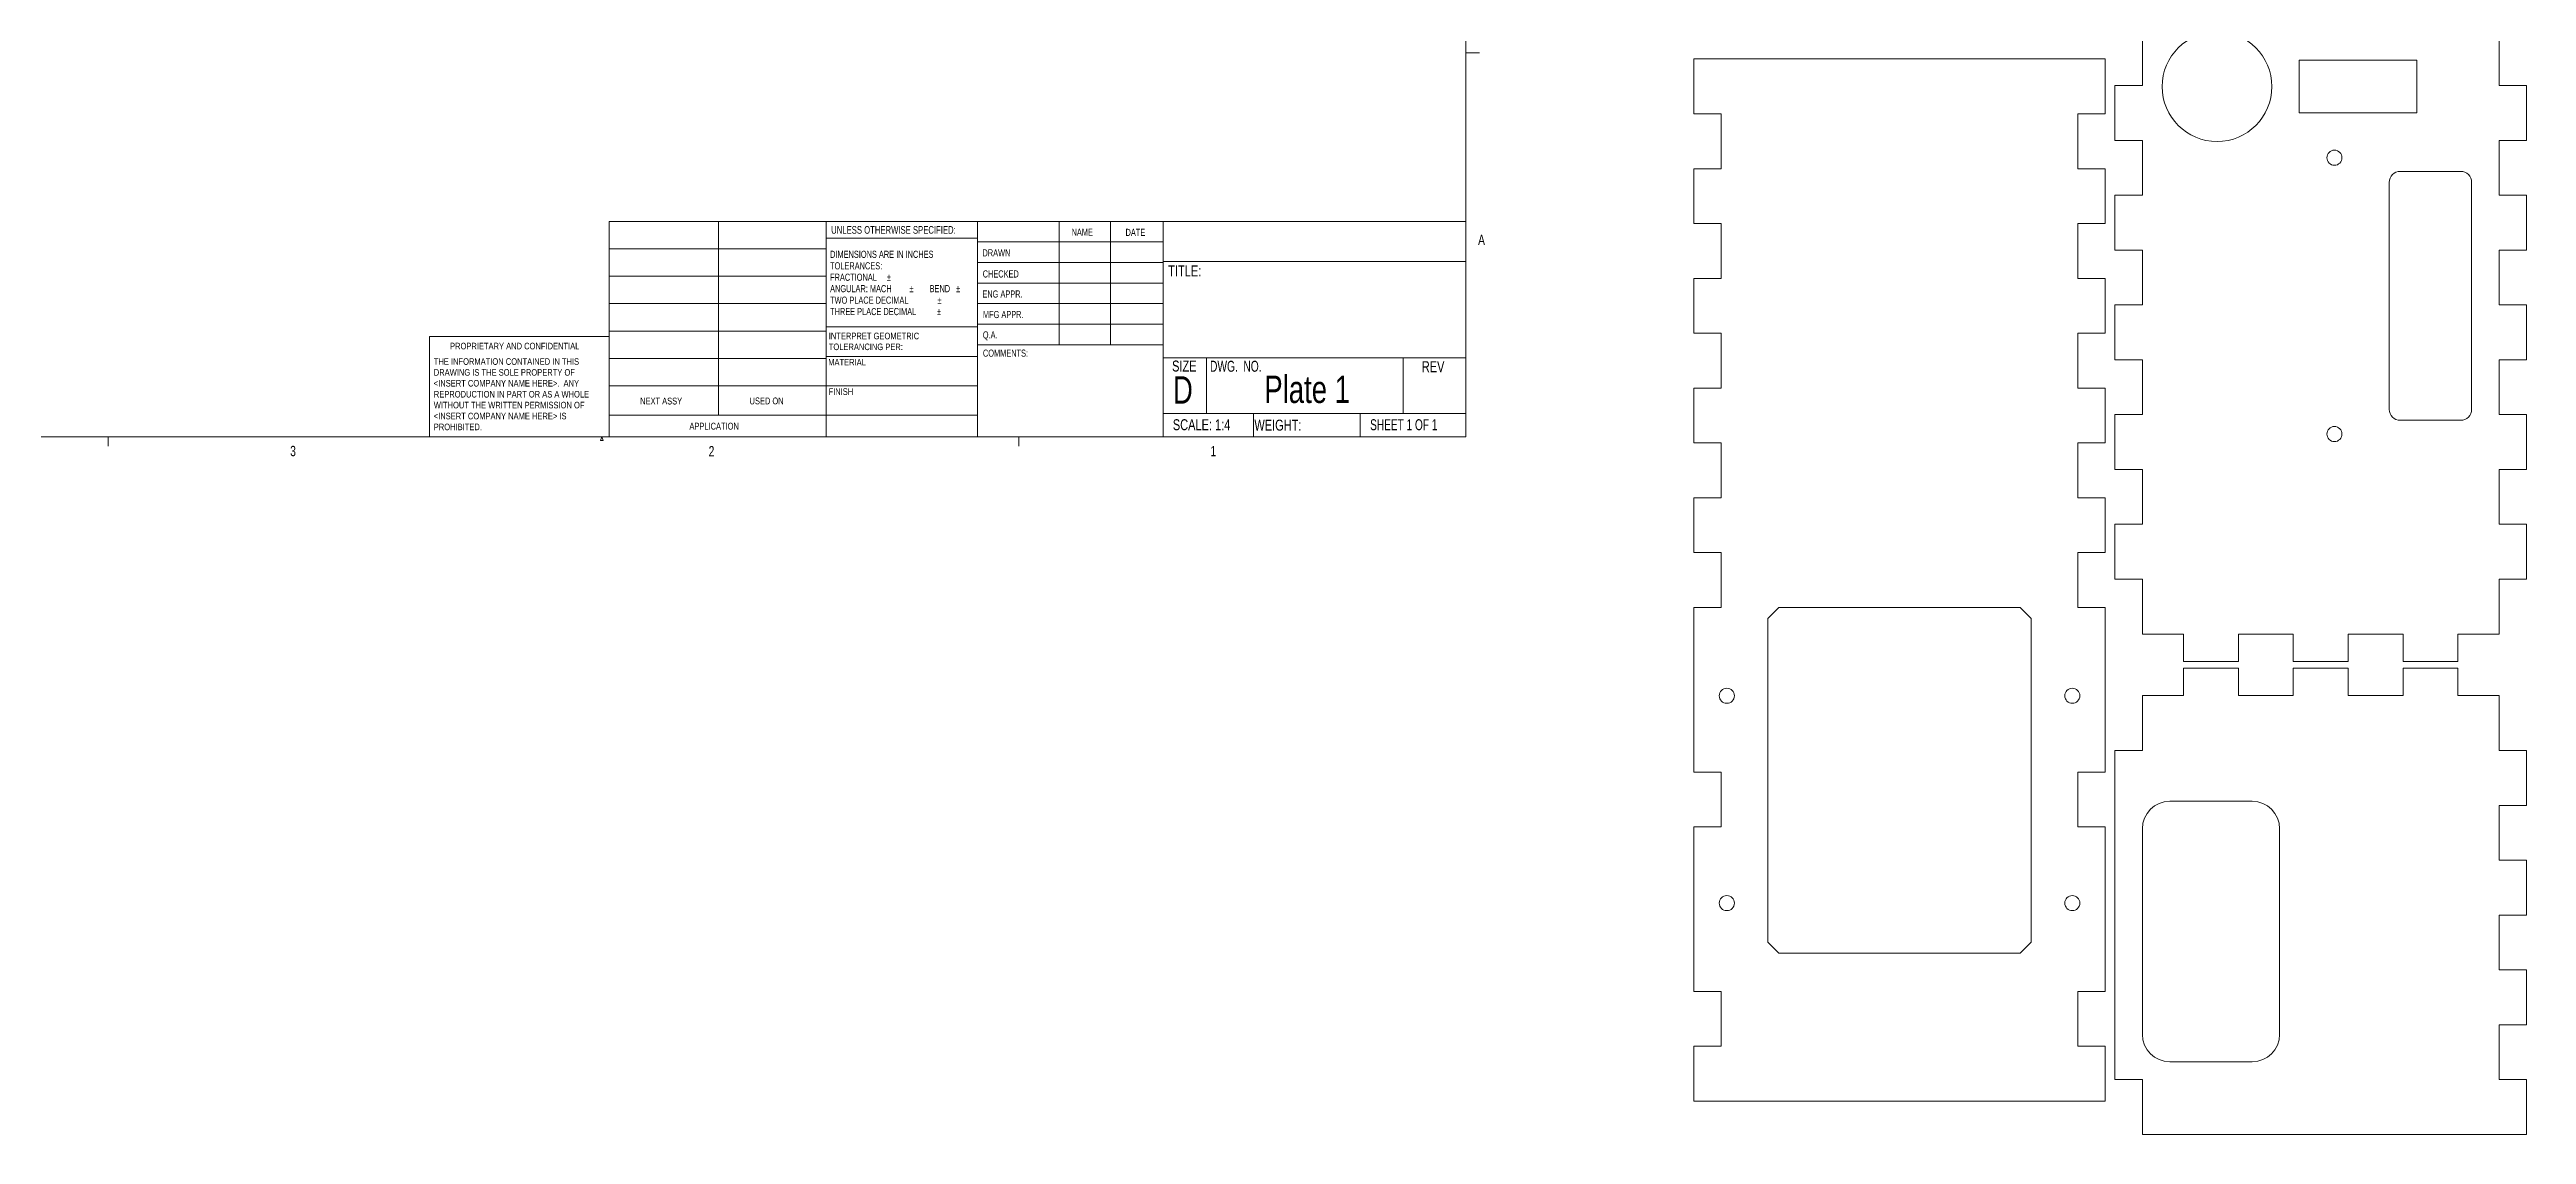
# Model space of a CAD drawing. Header units: inches. Extents: x 0.3 to 43.2, y -5.9 to 21.6.
# Drawn here: x 20.61 to 43.19, y -5.95 to 3.94 of the extents above; entities that cross this region are included whole.
import ezdxf

# ---------------------------------------------------------------- set-up
doc = ezdxf.new("R2010")
doc.units = ezdxf.units.IN
doc.header["$MEASUREMENT"] = 0
doc.styles.add('SLDTEXTSTYLE0', font='TXT', dxfattribs={"width": 0.75})
doc.styles.add('SLDTEXTSTYLE1', font='TXT', dxfattribs={"width": 0.6875})
doc.styles.add('SLDTEXTSTYLE2', font='TXT', dxfattribs={"width": 0.694444})

# ---------------------------------------------------------------- blocks, each defined once
blk = doc.blocks.new('SW_NOTE_0')
at = {"color": 0, "linetype": 'Continuous', "lineweight": 0, "char_height": 0.06, "attachment_point": 1, "style": 'SLDTEXTSTYLE0'}
for s, insert in [('INTERPRET GEOMETRIC', (0, 0.077)), ('TOLERANCING PER:', (0, -0.022))]:
    blk.add_mtext(s, dxfattribs=dict(at, insert=insert))
blk = doc.blocks.new('SW_NOTE_1')
at = {"color": 0, "linetype": 'Continuous', "lineweight": 0, "char_height": 0.065, "attachment_point": 1, "style": 'SLDTEXTSTYLE0'}
for s, insert in [('DIMENSIONS ARE IN INCHES', (0, 0.084)), ('TOLERANCES:', (0, -0.021)), ('FRACTIONAL', (0, -0.125)), ('%%p', (0.518, -0.125)), ('ANGULAR: MACH', (0, -0.229)), ('TWO PLACE DECIMAL', (0, -0.334)), ('THREE PLACE DECIMAL', (0, -0.438)), ('%%p', (0.723, -0.229)), ('BEND', (0.907, -0.229)), ('%%p', (0.974, -0.438)), ('%%p', (0.979, -0.334)), ('%%p', (1.148, -0.229))]:
    blk.add_mtext(s, dxfattribs=dict(at, insert=insert))
blk = doc.blocks.new('SW_NOTE_2')
at = {"color": 0, "linetype": 'Continuous', "lineweight": 0, "char_height": 0.06, "attachment_point": 1, "style": 'SLDTEXTSTYLE0'}
for s, insert in [('THE INFORMATION CONTAINED IN THIS', (0, 0.077)), ('<INSERT COMPANY NAME HERE>.  ANY', (0, -0.121)), ('DRAWING IS THE SOLE PROPERTY OF', (0, -0.022)), ('REPRODUCTION IN PART OR AS A WHOLE', (0, -0.221)), ('WITHOUT THE WRITTEN PERMISSION OF', (0, -0.32)), ('<INSERT COMPANY NAME HERE> IS', (0, -0.42)), ('PROHIBITED.', (0, -0.519))]:
    blk.add_mtext(s, dxfattribs=dict(at, insert=insert))

msp = doc.modelspace()

# ---------------------------------------------------------------- linework, layer by layer
at = {"color": 7, "linetype": 'Continuous', "lineweight": 0}
for p, q in [((33.523, 0.411), (33.523, 21.411)), ((33.523, 3.911), (33.648, 3.911)), ((25.714, 2.375), (33.523, 2.375)), ((25.714, 0.411), (25.714, 2.375)), ((26.712, 2.375), (26.712, 0.607)), ((27.691, 0.411), (27.691, 2.375)), ((29.073, 2.375), (29.073, 0.411)), ((29.817, 2.375), (29.817, 1.25)), ((30.285, 2.375), (30.285, 1.25)), ((30.764, 2.375), (30.764, 0.411)), ((25.714, 2.125), (27.691, 2.125)), ((29.073, 2.221), (27.691, 2.221)), ((29.073, 2.187), (30.764, 2.187)), ((25.714, 1.875), (27.691, 1.875)), ((29.073, 2), (30.764, 2)), ((29.073, 1.812), (30.764, 1.812)), ((30.764, 2.008), (33.523, 2.008)), ((25.714, 1.625), (27.691, 1.625)), ((30.764, 1.625), (29.073, 1.625)), ((25.714, 1.375), (27.691, 1.375)), ((27.691, 1.414), (29.073, 1.414)), ((30.764, 1.437), (29.073, 1.437)), ((24.077, 0.411), (24.077, 1.325)), ((25.714, 1.325), (24.077, 1.325)), ((27.691, 1.144), (29.073, 1.144)), ((30.764, 1.25), (29.073, 1.25)), ((30.764, 1.13), (33.523, 1.13)), ((31.16, 1.13), (31.16, 0.623)), ((32.951, 1.13), (32.951, 0.623)), ((25.714, 1.125), (27.691, 1.125)), ((25.714, 0.875), (27.691, 0.875)), ((27.691, 0.874), (29.073, 0.874)), ((25.714, 0.607), (29.073, 0.607)), ((30.764, 0.623), (33.523, 0.623)), ((31.587, 0.623), (31.587, 0.411)), ((32.559, 0.623), (32.559, 0.411)), ((33.523, 0.411), (0.523, 0.411)), ((21.148, 0.411), (21.148, 0.326)), ((25.634, 0.376), (25.648, 0.411)), ((25.66, 0.376), (25.634, 0.376)), ((25.648, 0.411), (25.66, 0.376)), ((29.448, 0.411), (29.448, 0.326))]:
    msp.add_line(p, q, dxfattribs=at)
at = {"color": 7, "linetype": 'Continuous', "lineweight": 15}
for p, q in [((39.689, 3.613), (39.689, 4.113)), ((42.939, 4.113), (42.939, 3.613)), ((35.6, 3.355), (35.6, 3.855)), ((35.6, 3.855), (39.35, 3.855)), ((39.35, 3.355), (39.35, 3.855)), ((41.119, 3.843), (41.119, 3.363)), ((42.189, 3.843), (41.119, 3.843)), ((42.189, 3.363), (42.189, 3.843)), ((39.439, 3.613), (39.689, 3.613)), ((39.439, 3.613), (39.439, 3.113)), ((42.939, 3.613), (43.189, 3.613)), ((43.189, 3.113), (43.189, 3.613)), ((35.85, 3.355), (35.6, 3.355)), ((35.85, 2.855), (35.85, 3.355)), ((39.35, 3.355), (39.1, 3.355)), ((39.1, 3.355), (39.1, 2.855)), ((41.119, 3.363), (42.189, 3.363)), ((39.689, 3.113), (39.439, 3.113)), ((39.689, 2.613), (39.689, 3.113)), ((43.189, 3.113), (42.939, 3.113)), ((42.939, 3.113), (42.939, 2.613)), ((35.6, 2.355), (35.6, 2.855)), ((35.6, 2.855), (35.85, 2.855)), ((39.1, 2.855), (39.35, 2.855)), ((39.35, 2.355), (39.35, 2.855)), ((41.939, 2.73), (41.939, 0.661)), ((42.589, 2.83), (42.039, 2.83)), ((42.689, 0.661), (42.689, 2.73)), ((39.439, 2.613), (39.439, 2.113)), ((39.439, 2.613), (39.689, 2.613)), ((42.939, 2.613), (43.189, 2.613)), ((43.189, 2.113), (43.189, 2.613)), ((35.85, 2.355), (35.6, 2.355)), ((35.85, 1.855), (35.85, 2.355)), ((39.35, 2.355), (39.1, 2.355)), ((39.1, 2.355), (39.1, 1.855)), ((39.689, 2.113), (39.439, 2.113)), ((39.689, 1.613), (39.689, 2.113)), ((43.189, 2.113), (42.939, 2.113)), ((42.939, 2.113), (42.939, 1.613)), ((35.6, 1.355), (35.6, 1.855)), ((35.6, 1.855), (35.85, 1.855)), ((39.1, 1.855), (39.35, 1.855)), ((39.35, 1.355), (39.35, 1.855)), ((39.439, 1.613), (39.439, 1.113)), ((39.439, 1.613), (39.689, 1.613)), ((42.939, 1.613), (43.189, 1.613)), ((43.189, 1.113), (43.189, 1.613)), ((35.85, 1.355), (35.6, 1.355)), ((35.85, 0.855), (35.85, 1.355)), ((39.35, 1.355), (39.1, 1.355)), ((39.1, 1.355), (39.1, 0.855)), ((39.689, 1.113), (39.439, 1.113)), ((39.689, 0.613), (39.689, 1.113)), ((43.189, 1.113), (42.939, 1.113)), ((42.939, 1.113), (42.939, 0.613)), ((35.6, 0.355), (35.6, 0.855)), ((35.6, 0.855), (35.85, 0.855)), ((39.1, 0.855), (39.35, 0.855)), ((39.35, 0.355), (39.35, 0.855)), ((39.439, 0.613), (39.439, 0.113)), ((39.439, 0.613), (39.689, 0.613)), ((42.039, 0.561), (42.589, 0.561)), ((42.939, 0.613), (43.189, 0.613)), ((43.189, 0.113), (43.189, 0.613)), ((35.85, 0.355), (35.6, 0.355)), ((35.85, -0.145), (35.85, 0.355)), ((39.35, 0.355), (39.1, 0.355)), ((39.1, 0.355), (39.1, -0.145)), ((39.689, 0.113), (39.439, 0.113)), ((39.689, -0.387), (39.689, 0.113)), ((43.189, 0.113), (42.939, 0.113)), ((42.939, 0.113), (42.939, -0.387)), ((35.6, -0.645), (35.6, -0.145)), ((35.6, -0.145), (35.85, -0.145)), ((39.1, -0.145), (39.35, -0.145)), ((39.35, -0.645), (39.35, -0.145)), ((39.439, -0.387), (39.689, -0.387)), ((39.439, -0.387), (39.439, -0.887)), ((42.939, -0.387), (43.189, -0.387)), ((43.189, -0.887), (43.189, -0.387)), ((35.85, -0.645), (35.6, -0.645)), ((35.85, -1.145), (35.85, -0.645)), ((39.35, -0.645), (39.1, -0.645)), ((39.1, -0.645), (39.1, -1.145)), ((39.689, -0.887), (39.439, -0.887)), ((39.689, -1.387), (39.689, -0.887)), ((43.189, -0.887), (42.939, -0.887)), ((42.939, -0.887), (42.939, -1.387)), ((35.6, -2.645), (35.6, -1.145)), ((35.6, -1.145), (35.85, -1.145)), ((36.275, -1.245), (36.375, -1.145)), ((36.275, -1.245), (36.275, -4.195)), ((38.575, -1.145), (36.375, -1.145)), ((38.575, -1.145), (38.675, -1.245)), ((38.675, -4.195), (38.675, -1.245)), ((39.1, -1.145), (39.35, -1.145)), ((39.35, -2.645), (39.35, -1.145)), ((40.064, -1.387), (39.689, -1.387)), ((40.064, -1.637), (40.064, -1.387)), ((41.064, -1.387), (40.564, -1.387)), ((40.564, -1.387), (40.564, -1.637)), ((41.064, -1.637), (41.064, -1.387)), ((41.564, -1.387), (41.564, -1.637)), ((42.064, -1.387), (41.564, -1.387)), ((42.064, -1.637), (42.064, -1.387)), ((42.939, -1.387), (42.564, -1.387)), ((42.564, -1.387), (42.564, -1.637)), ((40.064, -1.637), (40.564, -1.637)), ((40.064, -1.699), (40.064, -1.949)), ((40.064, -1.699), (40.564, -1.699)), ((40.564, -1.949), (40.564, -1.699)), ((41.064, -1.637), (41.564, -1.637)), ((41.064, -1.699), (41.064, -1.949)), ((41.064, -1.699), (41.564, -1.699)), ((41.564, -1.949), (41.564, -1.699)), ((42.064, -1.637), (42.564, -1.637)), ((42.064, -1.699), (42.064, -1.949)), ((42.064, -1.699), (42.564, -1.699)), ((42.564, -1.949), (42.564, -1.699)), ((39.689, -1.949), (39.689, -2.449)), ((40.064, -1.949), (39.689, -1.949)), ((41.064, -1.949), (40.564, -1.949)), ((42.064, -1.949), (41.564, -1.949)), ((42.939, -1.949), (42.564, -1.949)), ((42.939, -2.449), (42.939, -1.949)), ((39.439, -5.449), (39.439, -2.449)), ((39.689, -2.449), (39.439, -2.449)), ((43.189, -2.449), (42.939, -2.449)), ((43.189, -2.449), (43.189, -2.949)), ((35.85, -2.645), (35.6, -2.645)), ((35.85, -3.145), (35.85, -2.645)), ((39.35, -2.645), (39.1, -2.645)), ((39.1, -2.645), (39.1, -3.145)), ((39.939, -2.912), (40.689, -2.912)), ((35.6, -4.645), (35.6, -3.145)), ((35.6, -3.145), (35.85, -3.145)), ((39.1, -3.145), (39.35, -3.145)), ((39.35, -4.645), (39.35, -3.145)), ((42.939, -2.949), (43.189, -2.949)), ((42.939, -3.449), (42.939, -2.949)), ((39.689, -5.037), (39.689, -3.162)), ((40.939, -3.162), (40.939, -5.037)), ((43.189, -3.449), (42.939, -3.449)), ((43.189, -3.449), (43.189, -3.949)), ((42.939, -3.949), (43.189, -3.949)), ((42.939, -4.449), (42.939, -3.949)), ((36.375, -4.295), (36.275, -4.195)), ((38.675, -4.195), (38.575, -4.295)), ((36.375, -4.295), (38.575, -4.295)), ((43.189, -4.449), (42.939, -4.449)), ((43.189, -4.449), (43.189, -4.949)), ((35.85, -4.645), (35.6, -4.645)), ((35.85, -5.145), (35.85, -4.645)), ((39.35, -4.645), (39.1, -4.645)), ((39.1, -4.645), (39.1, -5.145)), ((42.939, -5.449), (42.939, -4.949)), ((42.939, -4.949), (43.189, -4.949)), ((35.6, -5.645), (35.6, -5.145)), ((35.6, -5.145), (35.85, -5.145)), ((39.1, -5.145), (39.35, -5.145)), ((39.35, -5.645), (39.35, -5.145)), ((40.689, -5.287), (39.939, -5.287)), ((39.439, -5.449), (39.689, -5.449)), ((39.689, -5.449), (39.689, -5.949)), ((43.189, -5.449), (42.939, -5.449)), ((43.189, -5.449), (43.189, -5.949)), ((35.6, -5.645), (39.35, -5.645)), ((43.189, -5.949), (39.689, -5.949))]:
    msp.add_line(p, q, dxfattribs=at)
for centre, radius in [((40.369, 3.603), 0.5), ((41.439, 2.955), 0.0689), ((41.439, 0.436), 0.0689), ((35.901, -1.95), 0.0689), ((39.05, -1.95), 0.0689), ((35.901, -3.84), 0.0689), ((39.05, -3.84), 0.0689)]:
    msp.add_circle(centre, radius, dxfattribs=at)
for centre, radius, start, end in [((42.039, 2.73), 0.1, 90, 180), ((42.589, 2.73), 0.1, 0, 90), ((42.039, 0.661), 0.1, 180, 270), ((42.589, 0.661), 0.1, 270, 0), ((39.939, -3.162), 0.25, 90, 180), ((40.689, -3.162), 0.25, 0, 90), ((39.939, -5.037), 0.25, 180, 270), ((40.689, -5.037), 0.25, 270, 0)]:
    msp.add_arc(centre, radius, start, end, dxfattribs=at)

# ---------------------------------------------------------------- block references
at = {"color": 7, "linetype": 'Continuous', "lineweight": 0}
for name, p in [('SW_NOTE_1', (27.728, 2.023)), ('SW_NOTE_0', (27.716, 1.283)), ('SW_NOTE_2', (24.116, 1.05))]:
    msp.add_blockref(name, p, dxfattribs=at)

# ---------------------------------------------------------------- texts
for s, insert, char_height, attachment_point, style in [('UNLESS OTHERWISE SPECIFIED:', (27.738, 2.332), 0.07, 1, 'SLDTEXTSTYLE0'), ('NAME', (29.929, 2.309), 0.065, 1, 'SLDTEXTSTYLE0'), ('DATE', (30.421, 2.307), 0.065, 1, 'SLDTEXTSTYLE0'), ('DRAWN', (29.117, 2.12), 0.065, 1, 'SLDTEXTSTYLE0'), ('A', (33.634, 2.253), 0.0938, 1, 'SLDTEXTSTYLE0'), ('CHECKED', (29.119, 1.928), 0.065, 1, 'SLDTEXTSTYLE0'), ('TITLE:', (30.81, 1.973), 0.1, 1, 'SLDTEXTSTYLE0'), ('ENG APPR.', (29.116, 1.745), 0.065, 1, 'SLDTEXTSTYLE0'), ('Q.A.', (29.12, 1.372), 0.065, 1, 'SLDTEXTSTYLE0'), ('MFG APPR.', (29.121, 1.558), 0.065, 1, 'SLDTEXTSTYLE0'), ('PROPRIETARY AND CONFIDENTIAL', (24.264, 1.268), 0.06, 1, 'SLDTEXTSTYLE0'), ('COMMENTS:', (29.121, 1.206), 0.065, 1, 'SLDTEXTSTYLE0'), ('MATERIAL', (27.711, 1.121), 0.06, 1, 'SLDTEXTSTYLE0'), ('SIZE', (30.845, 1.106), 0.1, 1, 'SLDTEXTSTYLE0'), ('D', (30.853, 0.963), 0.25, 1, 'SLDTEXTSTYLE0'), ('DWG.  NO.', (31.191, 1.104), 0.1, 1, 'SLDTEXTSTYLE2'), ('Plate 1', (32.076, 0.969), 0.25, 2, 'SLDTEXTSTYLE0'), ('REV', (33.121, 1.1), 0.1, 1, 'SLDTEXTSTYLE0'), ('NEXT ASSY', (25.997, 0.768), 0.0625, 1, 'SLDTEXTSTYLE0'), ('USED ON', (26.994, 0.769), 0.0625, 1, 'SLDTEXTSTYLE0'), ('FINISH', (27.714, 0.853), 0.06, 1, 'SLDTEXTSTYLE0'), ('APPLICATION', (26.446, 0.539), 0.0625, 1, 'SLDTEXTSTYLE0'), ('SCALE: 1:4', (30.852, 0.571), 0.1, 1, 'SLDTEXTSTYLE0'), ('WEIGHT:', (31.595, 0.567), 0.1, 1, 'SLDTEXTSTYLE0'), ('SHEET 1 OF 1', (32.65, 0.571), 0.1, 1, 'SLDTEXTSTYLE1'), ('3', (22.807, 0.328), 0.0938, 1, 'SLDTEXTSTYLE0'), ('2', (26.621, 0.326), 0.0938, 1, 'SLDTEXTSTYLE0'), ('1', (31.195, 0.328), 0.0938, 1, 'SLDTEXTSTYLE0')]:
    msp.add_mtext(s, dxfattribs=dict(at, insert=insert, char_height=char_height, attachment_point=attachment_point, style=style))

doc.saveas('drawing.dxf')
